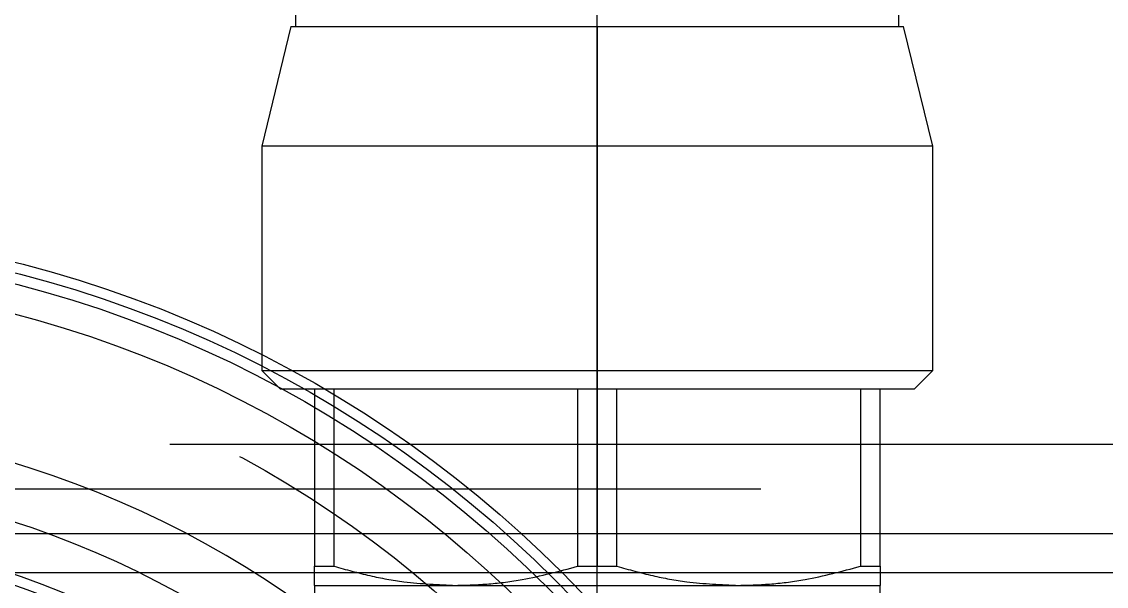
# Model space of a CAD drawing. Header units: metres. Extents: x 0 to 21025, y 0 to 14850.
# Drawn here: x 2114.7 to 2229.7, y 13271.6 to 13331.5 of the extents above; entities that cross this region are included whole.
import ezdxf

# ---------------------------------------------------------------- set-up
doc = ezdxf.new("R2010")
doc.units = ezdxf.units.M
doc.header["$LTSCALE"] = 25
doc.linetypes.add('DASHDOT', pattern=[25.4, 12.7, -6.35, 0, -6.35])
doc.linetypes.add('HIDDEN2', pattern=[4.7625, 3.175, -1.5875])
for name, color, linetype in [('SFU', 3, 'DASHDOT'), ('SL4', 4, 'Continuous'), ('ST1', 7, 'HIDDEN2')]:
    doc.layers.add(name, color=color, linetype=linetype)

msp = doc.modelspace()

# ---------------------------------------------------------------- linework, layer by layer
at = {"layer": 'SFU'}
for p, q in [((2175.712, 13167.984), (2175.712, 13489.484)), ((2207.712, 13330.984), (2207.712, 13358.984)), ((2143.712, 13341.984), (2143.712, 13330.984)), ((2143.212, 13330.984), (2140.112, 13318.284)), ((2143.212, 13330.984), (2175.712, 13330.984)), ((2175.712, 13318.284), (2175.712, 13330.984)), ((2175.712, 13330.984), (2208.212, 13330.984)), ((2175.712, 13330.984), (2175.712, 13318.284)), ((2211.312, 13318.284), (2208.212, 13330.984)), ((2140.112, 13318.284), (2140.112, 13294.484)), ((2175.712, 13318.284), (2140.112, 13318.284)), ((2175.712, 13318.284), (2175.712, 13294.484)), ((2211.312, 13318.284), (2175.712, 13318.284)), ((2175.712, 13294.484), (2175.712, 13318.284)), ((2211.312, 13294.484), (2211.312, 13318.284)), ((2140.112, 13294.484), (2142.112, 13292.484)), ((2140.112, 13294.484), (2175.712, 13294.484)), ((2175.712, 13294.484), (2175.712, 13292.484)), ((2175.712, 13294.484), (2211.312, 13294.484)), ((2175.712, 13292.484), (2175.712, 13294.484)), ((2209.312, 13292.484), (2211.312, 13294.484)), ((2175.712, 13292.484), (2142.112, 13292.484)), ((2145.712, 13292.484), (2145.712, 13286.681)), ((2147.801, 13286.681), (2147.801, 13292.484)), ((2173.622, 13292.484), (2173.622, 13286.681)), ((2209.312, 13292.484), (2175.712, 13292.484)), ((2175.712, 13286.681), (2175.712, 13292.484)), ((2175.712, 13292.484), (2175.712, 13273.704)), ((2177.801, 13286.681), (2177.801, 13292.484)), ((2203.622, 13292.484), (2203.622, 13286.681)), ((2205.712, 13286.681), (2205.712, 13292.484)), ((2145.712, 13286.681), (2145.712, 13273.704)), ((2147.801, 13273.704), (2147.801, 13286.681)), ((2173.622, 13286.681), (2173.622, 13273.704)), ((2175.712, 13273.704), (2175.712, 13286.681)), ((2177.801, 13273.704), (2177.801, 13286.681)), ((2203.622, 13286.681), (2203.622, 13273.704)), ((2205.712, 13273.704), (2205.712, 13286.681)), ((2145.712, 13273.704), (2147.801, 13273.704)), ((2173.622, 13273.704), (2175.712, 13273.704)), ((2175.712, 13271.684), (2175.712, 13273.704)), ((2175.712, 13273.704), (2177.801, 13273.704)), ((2203.622, 13273.704), (2205.712, 13273.704)), ((2145.712, 13271.684), (2160.712, 13271.684)), ((2145.712, 13271.684), (2145.712, 13268.684)), ((2160.712, 13271.684), (2175.712, 13271.684)), ((2175.712, 13271.684), (2190.712, 13271.684)), ((2175.712, 13268.684), (2175.712, 13271.684)), ((2190.712, 13271.684), (2205.712, 13271.684)), ((2205.712, 13268.684), (2205.712, 13271.684))]:
    msp.add_line(p, q, dxfattribs=at)
for points, knots in [([(2145.712, 13271.684), (2145.712, 13271.715), (2145.712, 13271.779), (2145.712, 13272.361), (2145.712, 13273.187), (2145.712, 13273.704)], [0, 0, 0, 0, 0.2683282, 0.5411378, 1, 1, 1, 1]), ([(2147.801, 13273.704), (2149.062, 13273.357), (2151.505, 13272.684), (2155.811, 13271.886), (2158.87, 13271.76), (2160.712, 13271.684)], [0, 0, 0, 0, 0.2977358, 0.5770217, 1, 1, 1, 1]), ([(2160.712, 13271.684), (2161.88, 13271.715), (2164.236, 13271.779), (2168.568, 13272.361), (2171.674, 13273.187), (2173.622, 13273.704)], [0, 0, 0, 0, 0.2683282, 0.5411378, 1, 1, 1, 1]), ([(2177.801, 13273.704), (2179.062, 13273.357), (2181.505, 13272.684), (2185.811, 13271.886), (2188.87, 13271.76), (2190.712, 13271.684)], [0, 0, 0, 0, 0.2977358, 0.5770217, 1, 1, 1, 1]), ([(2190.712, 13271.684), (2191.88, 13271.715), (2194.236, 13271.779), (2198.568, 13272.361), (2201.674, 13273.187), (2203.622, 13273.704)], [0, 0, 0, 0, 0.26832819, 0.54113783, 1, 1, 1, 1]), ([(2205.712, 13273.704), (2205.712, 13273.357), (2205.712, 13272.684), (2205.712, 13271.886), (2205.712, 13271.76), (2205.712, 13271.684)], [0, 0, 0, 0, 0.2977358, 0.5770217, 1, 1, 1, 1])]:
    msp.add_open_spline(points, degree=3, knots=knots, dxfattribs=at)
at = {"layer": 'SL4'}
for p, q in [((2155.821, 13286.681), (2875.564, 13286.681)), ((2875.564, 13277.156), (2167.668, 13277.156)), ((2248.821, 13273.031), (2171.991, 13273.031))]:
    msp.add_line(p, q, dxfattribs=at)
for radius in [125, 123.91, 122.777, 119.686, 89.286]:
    msp.add_circle((2083.564, 13184.681), radius, dxfattribs=at)
for radius, start, end in [(104.464, 171.10617, 157.38407), (98.5, 170.88256, 157.60769), (93.236, 168.80946, 159.68079), (92.147, 167.89305, 74.24512)]:
    msp.add_arc((2083.564, 13184.681), radius, start, end, dxfattribs=at)
at = {"layer": 'ST1'}
for p, q in [((2011.308, 13286.681), (2155.821, 13286.681)), ((1875.564, 13281.919), (2875.564, 13281.919)), ((2875.564, 13277.156), (1875.564, 13277.156)), ((2167.668, 13277.156), (1999.461, 13277.156)), ((2171.991, 13273.031), (1995.137, 13273.031))]:
    msp.add_line(p, q, dxfattribs=at)
for radius in [114.333, 92.131, 89.448]:
    msp.add_circle((2083.564, 13184.681), radius, dxfattribs=at)

doc.saveas('drawing.dxf')
